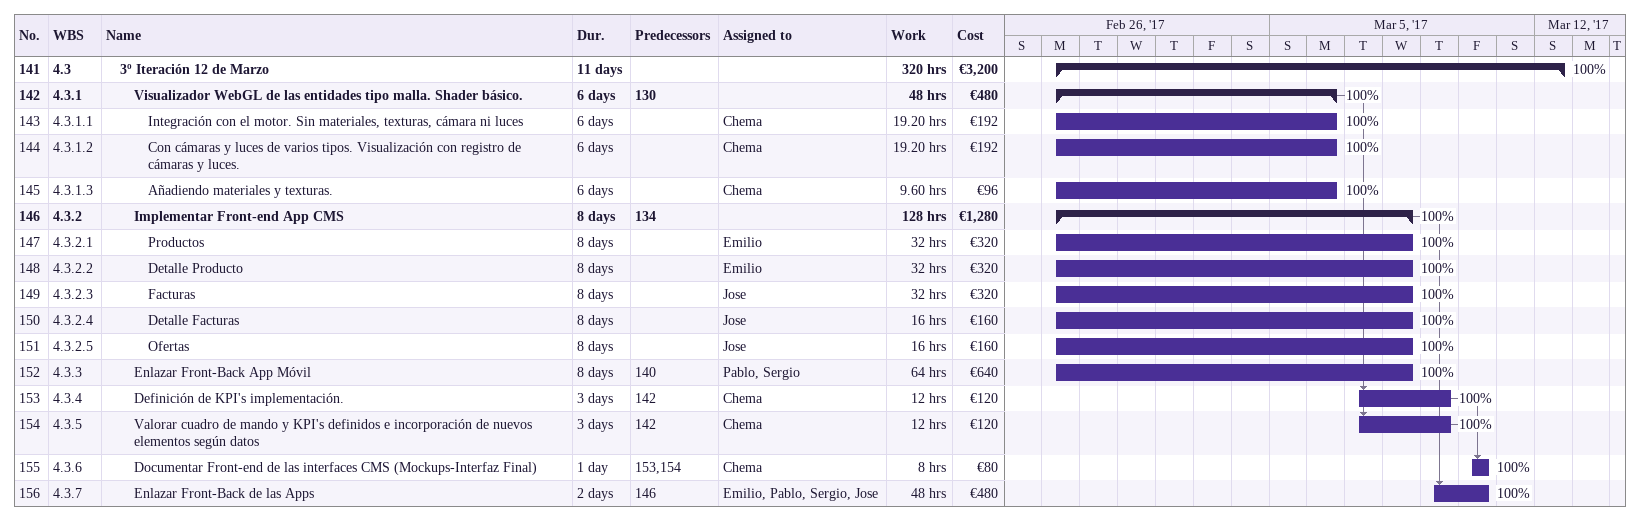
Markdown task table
| ID | WBS | Task | Duration | Start | Finish | Predecessors | Resources | % complete | Work (h) | Cost (€) |
|---|---|---|---|---|---|---|---|---|---|---|
| 141 | 4.3 | **3º Iteración 12 de Marzo** | 11d | 2017-02-27 | 2017-03-12 |  |  | 100 | 320 | 3200 |
| 142 | 4.3.1 | **Visualizador WebGL de las entidades tipo malla. Shader básico.** | 6d | 2017-02-27 | 2017-03-06 | 130 |  | 100 | 48 | 480 |
| 143 | 4.3.1.1 | Integración con el motor. Sin materiales, texturas, cámara ni luces | 6d | 2017-02-27 | 2017-03-06 |  | Chema | 100 | 19.20 | 192 |
| 144 | 4.3.1.2 | Con cámaras y luces de varios tipos. Visualización con registro de cámaras y luces. | 6d | 2017-02-27 | 2017-03-06 |  | Chema | 100 | 19.20 | 192 |
| 145 | 4.3.1.3 | Añadiendo materiales y texturas. | 6d | 2017-02-27 | 2017-03-06 |  | Chema | 100 | 9.60 | 96 |
| 146 | 4.3.2 | **Implementar Front-end App CMS** | 8d | 2017-02-27 | 2017-03-08 | 134 |  | 100 | 128 | 1280 |
| 147 | 4.3.2.1 | Productos | 8d | 2017-02-27 | 2017-03-08 |  | Emilio | 100 | 32 | 320 |
| 148 | 4.3.2.2 | Detalle Producto | 8d | 2017-02-27 | 2017-03-08 |  | Emilio | 100 | 32 | 320 |
| 149 | 4.3.2.3 | Facturas | 8d | 2017-02-27 | 2017-03-08 |  | Jose | 100 | 32 | 320 |
| 150 | 4.3.2.4 | Detalle Facturas | 8d | 2017-02-27 | 2017-03-08 |  | Jose | 100 | 16 | 160 |
| 151 | 4.3.2.5 | Ofertas | 8d | 2017-02-27 | 2017-03-08 |  | Jose | 100 | 16 | 160 |
| 152 | 4.3.3 | Enlazar Front-Back App Móvil | 8d | 2017-02-27 | 2017-03-08 | 140 | Pablo, Sergio | 100 | 64 | 640 |
| 153 | 4.3.4 | Definición de KPI's implementación. | 3d | 2017-03-07 | 2017-03-09 | 142 | Chema | 100 | 12 | 120 |
| 154 | 4.3.5 | Valorar cuadro de mando y KPI's definidos e incorporación de nuevos elementos según datos | 3d | 2017-03-07 | 2017-03-09 | 142 | Chema | 100 | 12 | 120 |
| 155 | 4.3.6 | Documentar Front-end de las interfaces CMS (Mockups-Interfaz Final) | 1d | 2017-03-10 | 2017-03-10 | 153, 154 | Chema | 100 | 8 | 80 |
| 156 | 4.3.7 | Enlazar Front-Back de las Apps | 2d | 2017-03-09 | 2017-03-10 | 146 | Emilio, Pablo, Sergio, Jose | 100 | 48 | 480 |
